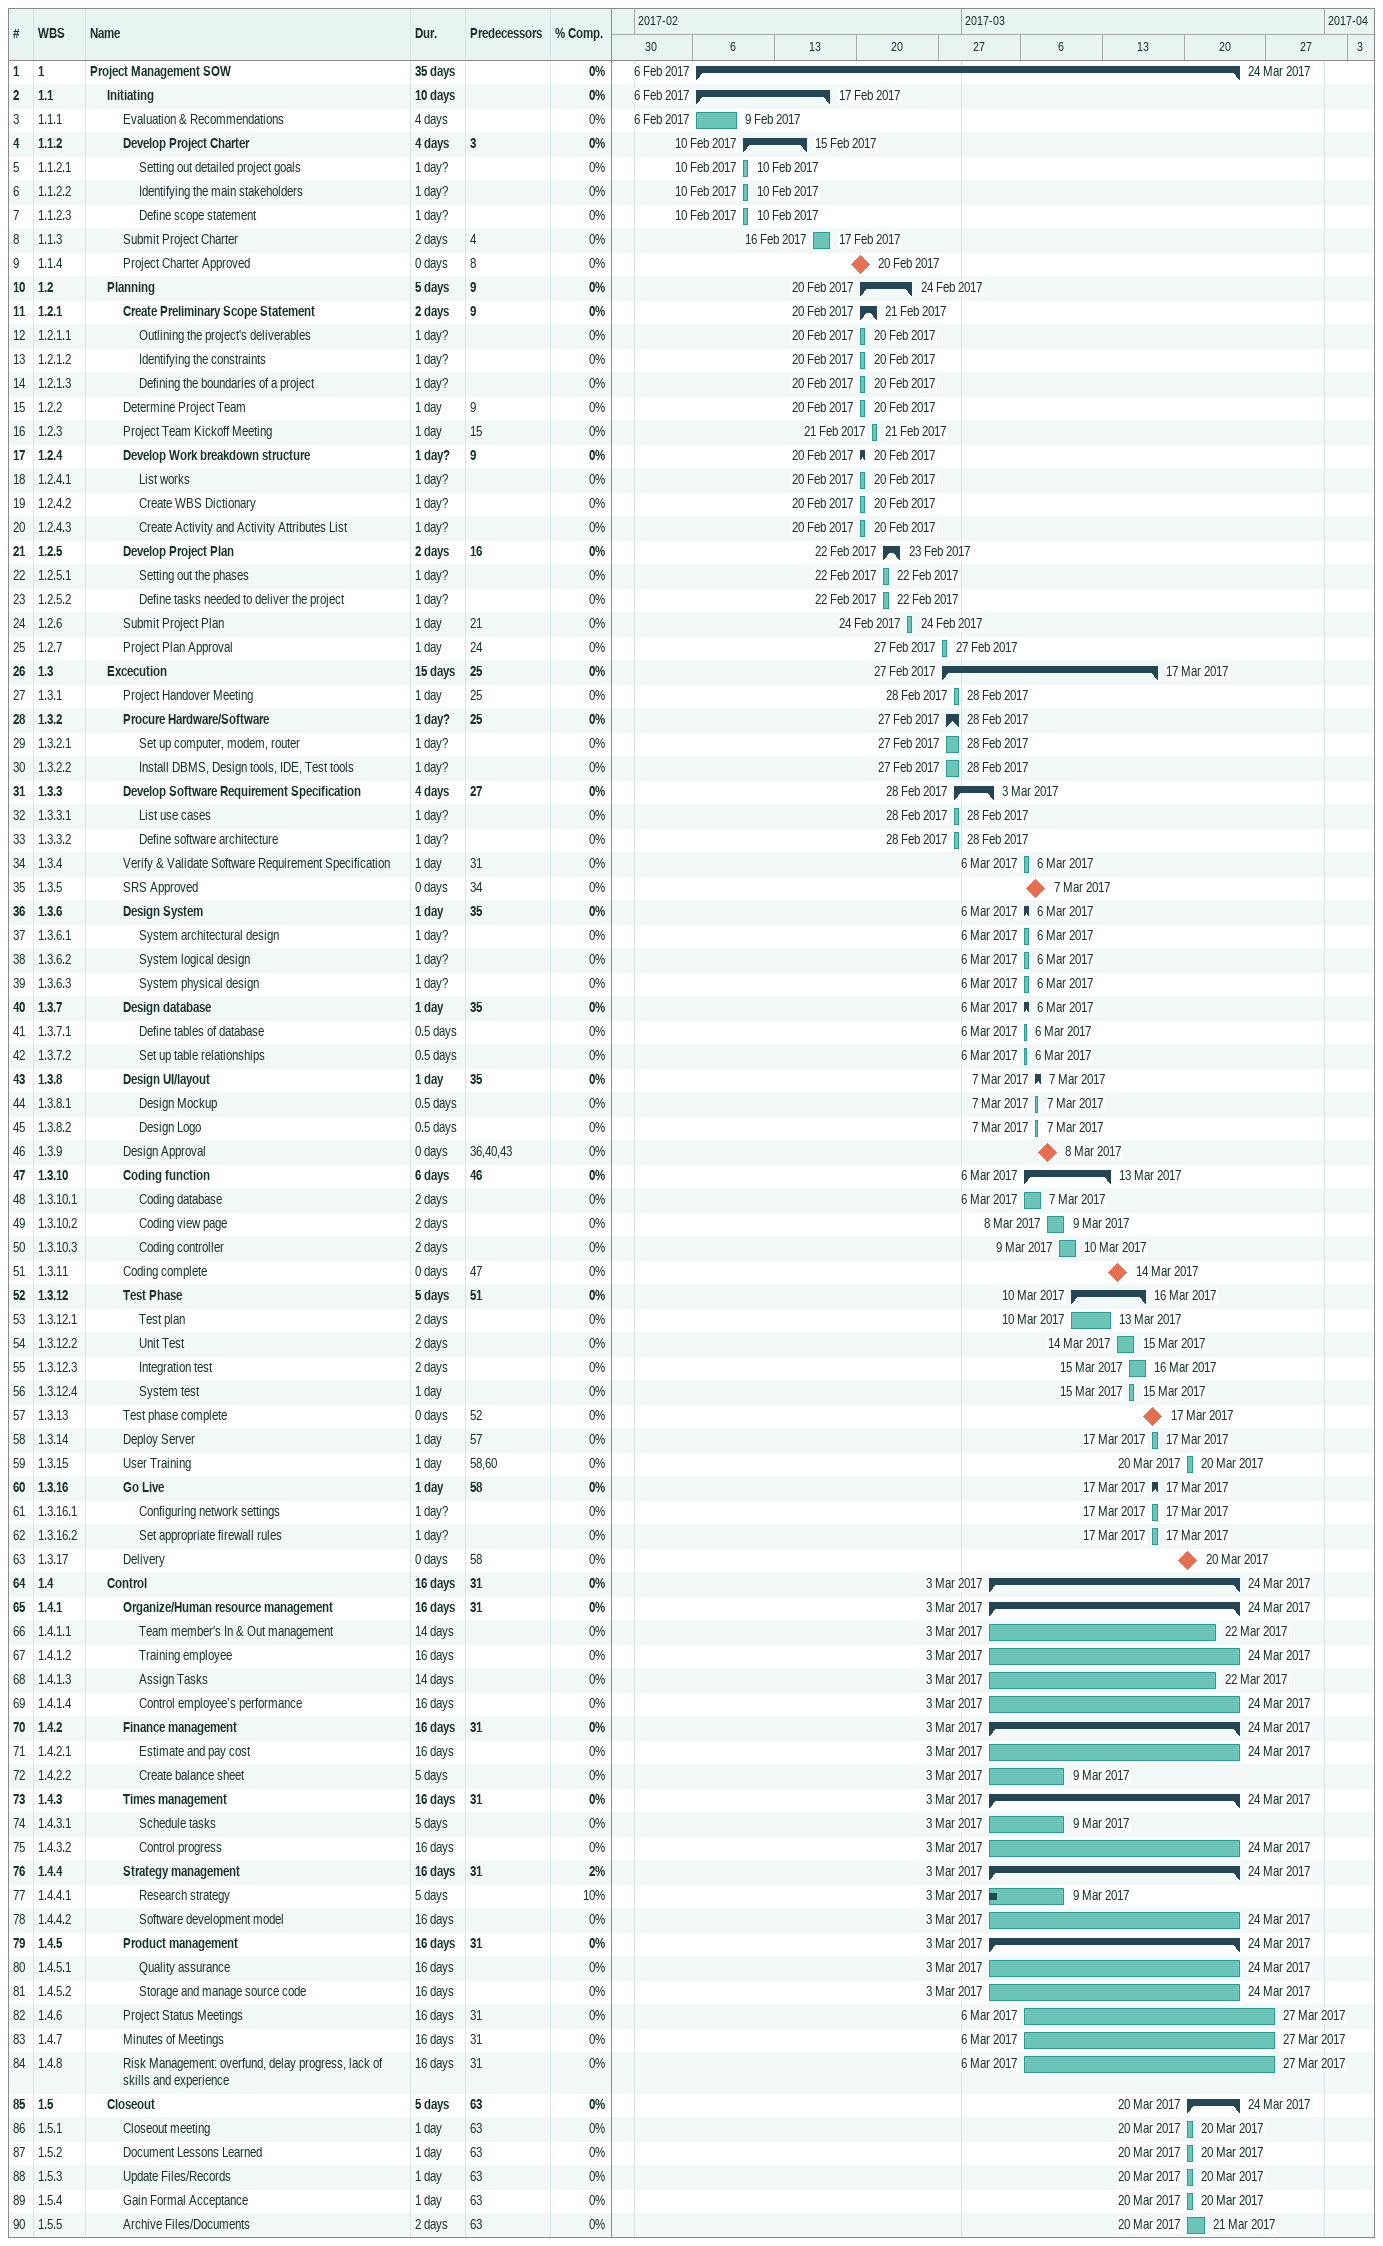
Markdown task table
| ID | WBS | Task | Duration | Start | Finish | Predecessors | % complete |
|---|---|---|---|---|---|---|---|
| 1 | 1 | **Project Management SOW** | 35d | 2017-02-06 | 2017-03-24 |  | 0 |
| 2 | 1.1 | **Initiating** | 10d | 2017-02-06 | 2017-02-17 |  | 0 |
| 3 | 1.1.1 | Evaluation & Recommendations | 4d | 2017-02-06 | 2017-02-09 |  | 0 |
| 4 | 1.1.2 | **Develop Project Charter** | 4d | 2017-02-10 | 2017-02-15 | 3 | 0 |
| 5 | 1.1.2.1 | Setting out detailed project goals | 1d? | 2017-02-10 | 2017-02-10 |  | 0 |
| 6 | 1.1.2.2 | Identifying the main stakeholders | 1d? | 2017-02-10 | 2017-02-10 |  | 0 |
| 7 | 1.1.2.3 | Define scope statement | 1d? | 2017-02-10 | 2017-02-10 |  | 0 |
| 8 | 1.1.3 | Submit Project Charter | 2d | 2017-02-16 | 2017-02-17 | 4 | 0 |
| 9 | 1.1.4 | Project Charter Approved | 0d | 2017-02-20 | 2017-02-20 | 8 | 0 |
| 10 | 1.2 | **Planning** | 5d | 2017-02-20 | 2017-02-24 | 9 | 0 |
| 11 | 1.2.1 | **Create Preliminary Scope Statement** | 2d | 2017-02-20 | 2017-02-21 | 9 | 0 |
| 12 | 1.2.1.1 | Outlining the project's deliverables | 1d? | 2017-02-20 | 2017-02-20 |  | 0 |
| 13 | 1.2.1.2 | Identifying the constraints | 1d? | 2017-02-20 | 2017-02-20 |  | 0 |
| 14 | 1.2.1.3 | Defining the boundaries of a project | 1d? | 2017-02-20 | 2017-02-20 |  | 0 |
| 15 | 1.2.2 | Determine Project Team | 1d | 2017-02-20 | 2017-02-20 | 9 | 0 |
| 16 | 1.2.3 | Project Team Kickoff Meeting | 1d | 2017-02-21 | 2017-02-21 | 15 | 0 |
| 17 | 1.2.4 | **Develop Work breakdown structure** | 1d? | 2017-02-20 | 2017-02-20 | 9 | 0 |
| 18 | 1.2.4.1 | List works | 1d? | 2017-02-20 | 2017-02-20 |  | 0 |
| 19 | 1.2.4.2 | Create WBS Dictionary | 1d? | 2017-02-20 | 2017-02-20 |  | 0 |
| 20 | 1.2.4.3 | Create Activity and Activity Attributes List | 1d? | 2017-02-20 | 2017-02-20 |  | 0 |
| 21 | 1.2.5 | **Develop Project Plan** | 2d | 2017-02-22 | 2017-02-23 | 16 | 0 |
| 22 | 1.2.5.1 | Setting out the phases | 1d? | 2017-02-22 | 2017-02-22 |  | 0 |
| 23 | 1.2.5.2 | Define tasks needed to deliver the project | 1d? | 2017-02-22 | 2017-02-22 |  | 0 |
| 24 | 1.2.6 | Submit Project Plan | 1d | 2017-02-24 | 2017-02-24 | 21 | 0 |
| 25 | 1.2.7 | Project Plan Approval | 1d | 2017-02-27 | 2017-02-27 | 24 | 0 |
| 26 | 1.3 | **Excecution** | 15d | 2017-02-27 | 2017-03-17 | 25 | 0 |
| 27 | 1.3.1 | Project Handover Meeting | 1d | 2017-02-28 | 2017-02-28 | 25 | 0 |
| 28 | 1.3.2 | **Procure Hardware/Software** | 1d? | 2017-02-27 | 2017-02-28 | 25 | 0 |
| 29 | 1.3.2.1 | Set up computer, modem, router | 1d? | 2017-02-27 | 2017-02-28 |  | 0 |
| 30 | 1.3.2.2 | Install DBMS, Design tools, IDE, Test tools | 1d? | 2017-02-27 | 2017-02-28 |  | 0 |
| 31 | 1.3.3 | **Develop Software Requirement Specification** | 4d | 2017-02-28 | 2017-03-03 | 27 | 0 |
| 32 | 1.3.3.1 | List use cases | 1d? | 2017-02-28 | 2017-02-28 |  | 0 |
| 33 | 1.3.3.2 | Define software architecture | 1d? | 2017-02-28 | 2017-02-28 |  | 0 |
| 34 | 1.3.4 | Verify & Validate Software Requirement Specification | 1d | 2017-03-06 | 2017-03-06 | 31 | 0 |
| 35 | 1.3.5 | SRS Approved | 0d | 2017-03-07 | 2017-03-07 | 34 | 0 |
| 36 | 1.3.6 | **Design System** | 1d | 2017-03-06 | 2017-03-06 | 35 | 0 |
| 37 | 1.3.6.1 | System architectural design | 1d? | 2017-03-06 | 2017-03-06 |  | 0 |
| 38 | 1.3.6.2 | System logical design | 1d? | 2017-03-06 | 2017-03-06 |  | 0 |
| 39 | 1.3.6.3 | System physical design | 1d? | 2017-03-06 | 2017-03-06 |  | 0 |
| 40 | 1.3.7 | **Design database** | 1d | 2017-03-06 | 2017-03-06 | 35 | 0 |
| 41 | 1.3.7.1 | Define tables of database | 0.5d | 2017-03-06 | 2017-03-06 |  | 0 |
| 42 | 1.3.7.2 | Set up table relationships | 0.5d | 2017-03-06 | 2017-03-06 |  | 0 |
| 43 | 1.3.8 | **Design UI/layout** | 1d | 2017-03-07 | 2017-03-07 | 35 | 0 |
| 44 | 1.3.8.1 | Design Mockup | 0.5d | 2017-03-07 | 2017-03-07 |  | 0 |
| 45 | 1.3.8.2 | Design Logo | 0.5d | 2017-03-07 | 2017-03-07 |  | 0 |
| 46 | 1.3.9 | Design Approval | 0d | 2017-03-08 | 2017-03-08 | 36, 40, 43 | 0 |
| 47 | 1.3.10 | **Coding function** | 6d | 2017-03-06 | 2017-03-13 | 46 | 0 |
| 48 | 1.3.10.1 | Coding database | 2d | 2017-03-06 | 2017-03-07 |  | 0 |
| 49 | 1.3.10.2 | Coding view page | 2d | 2017-03-08 | 2017-03-09 |  | 0 |
| 50 | 1.3.10.3 | Coding controller | 2d | 2017-03-09 | 2017-03-10 |  | 0 |
| 51 | 1.3.11 | Coding complete | 0d | 2017-03-14 | 2017-03-14 | 47 | 0 |
| 52 | 1.3.12 | **Test Phase** | 5d | 2017-03-10 | 2017-03-16 | 51 | 0 |
| 53 | 1.3.12.1 | Test plan | 2d | 2017-03-10 | 2017-03-13 |  | 0 |
| 54 | 1.3.12.2 | Unit Test | 2d | 2017-03-14 | 2017-03-15 |  | 0 |
| 55 | 1.3.12.3 | Integration test | 2d | 2017-03-15 | 2017-03-16 |  | 0 |
| 56 | 1.3.12.4 | System test | 1d | 2017-03-15 | 2017-03-15 |  | 0 |
| 57 | 1.3.13 | Test phase complete | 0d | 2017-03-17 | 2017-03-17 | 52 | 0 |
| 58 | 1.3.14 | Deploy Server | 1d | 2017-03-17 | 2017-03-17 | 57 | 0 |
| 59 | 1.3.15 | User Training | 1d | 2017-03-20 | 2017-03-20 | 58, 60 | 0 |
| 60 | 1.3.16 | **Go Live** | 1d | 2017-03-17 | 2017-03-17 | 58 | 0 |
| 61 | 1.3.16.1 | Configuring network settings | 1d? | 2017-03-17 | 2017-03-17 |  | 0 |
| 62 | 1.3.16.2 | Set appropriate firewall rules | 1d? | 2017-03-17 | 2017-03-17 |  | 0 |
| 63 | 1.3.17 | Delivery | 0d | 2017-03-20 | 2017-03-20 | 58 | 0 |
| 64 | 1.4 | **Control** | 16d | 2017-03-03 | 2017-03-24 | 31 | 0 |
| 65 | 1.4.1 | **Organize/Human resource management** | 16d | 2017-03-03 | 2017-03-24 | 31 | 0 |
| 66 | 1.4.1.1 | Team member's In & Out management | 14d | 2017-03-03 | 2017-03-22 |  | 0 |
| 67 | 1.4.1.2 | Training employee | 16d | 2017-03-03 | 2017-03-24 |  | 0 |
| 68 | 1.4.1.3 | Assign Tasks | 14d | 2017-03-03 | 2017-03-22 |  | 0 |
| 69 | 1.4.1.4 | Control employee’s performance | 16d | 2017-03-03 | 2017-03-24 |  | 0 |
| 70 | 1.4.2 | **Finance management** | 16d | 2017-03-03 | 2017-03-24 | 31 | 0 |
| 71 | 1.4.2.1 | Estimate and pay cost | 16d | 2017-03-03 | 2017-03-24 |  | 0 |
| 72 | 1.4.2.2 | Create balance sheet | 5d | 2017-03-03 | 2017-03-09 |  | 0 |
| 73 | 1.4.3 | **Times management** | 16d | 2017-03-03 | 2017-03-24 | 31 | 0 |
| 74 | 1.4.3.1 | Schedule tasks | 5d | 2017-03-03 | 2017-03-09 |  | 0 |
| 75 | 1.4.3.2 | Control progress | 16d | 2017-03-03 | 2017-03-24 |  | 0 |
| 76 | 1.4.4 | **Strategy management** | 16d | 2017-03-03 | 2017-03-24 | 31 | 2 |
| 77 | 1.4.4.1 | Research strategy | 5d | 2017-03-03 | 2017-03-09 |  | 10 |
| 78 | 1.4.4.2 | Software development model | 16d | 2017-03-03 | 2017-03-24 |  | 0 |
| 79 | 1.4.5 | **Product management** | 16d | 2017-03-03 | 2017-03-24 | 31 | 0 |
| 80 | 1.4.5.1 | Quality assurance | 16d | 2017-03-03 | 2017-03-24 |  | 0 |
| 81 | 1.4.5.2 | Storage and manage source code | 16d | 2017-03-03 | 2017-03-24 |  | 0 |
| 82 | 1.4.6 | Project Status Meetings | 16d | 2017-03-06 | 2017-03-27 | 31 | 0 |
| 83 | 1.4.7 | Minutes of Meetings | 16d | 2017-03-06 | 2017-03-27 | 31 | 0 |
| 84 | 1.4.8 | Risk Management: overfund, delay progress, lack of skills and experience | 16d | 2017-03-06 | 2017-03-27 | 31 | 0 |
| 85 | 1.5 | **Closeout** | 5d | 2017-03-20 | 2017-03-24 | 63 | 0 |
| 86 | 1.5.1 | Closeout meeting | 1d | 2017-03-20 | 2017-03-20 | 63 | 0 |
| 87 | 1.5.2 | Document Lessons Learned | 1d | 2017-03-20 | 2017-03-20 | 63 | 0 |
| 88 | 1.5.3 | Update Files/Records | 1d | 2017-03-20 | 2017-03-20 | 63 | 0 |
| 89 | 1.5.4 | Gain Formal Acceptance | 1d | 2017-03-20 | 2017-03-20 | 63 | 0 |
| 90 | 1.5.5 | Archive Files/Documents | 2d | 2017-03-20 | 2017-03-21 | 63 | 0 |
